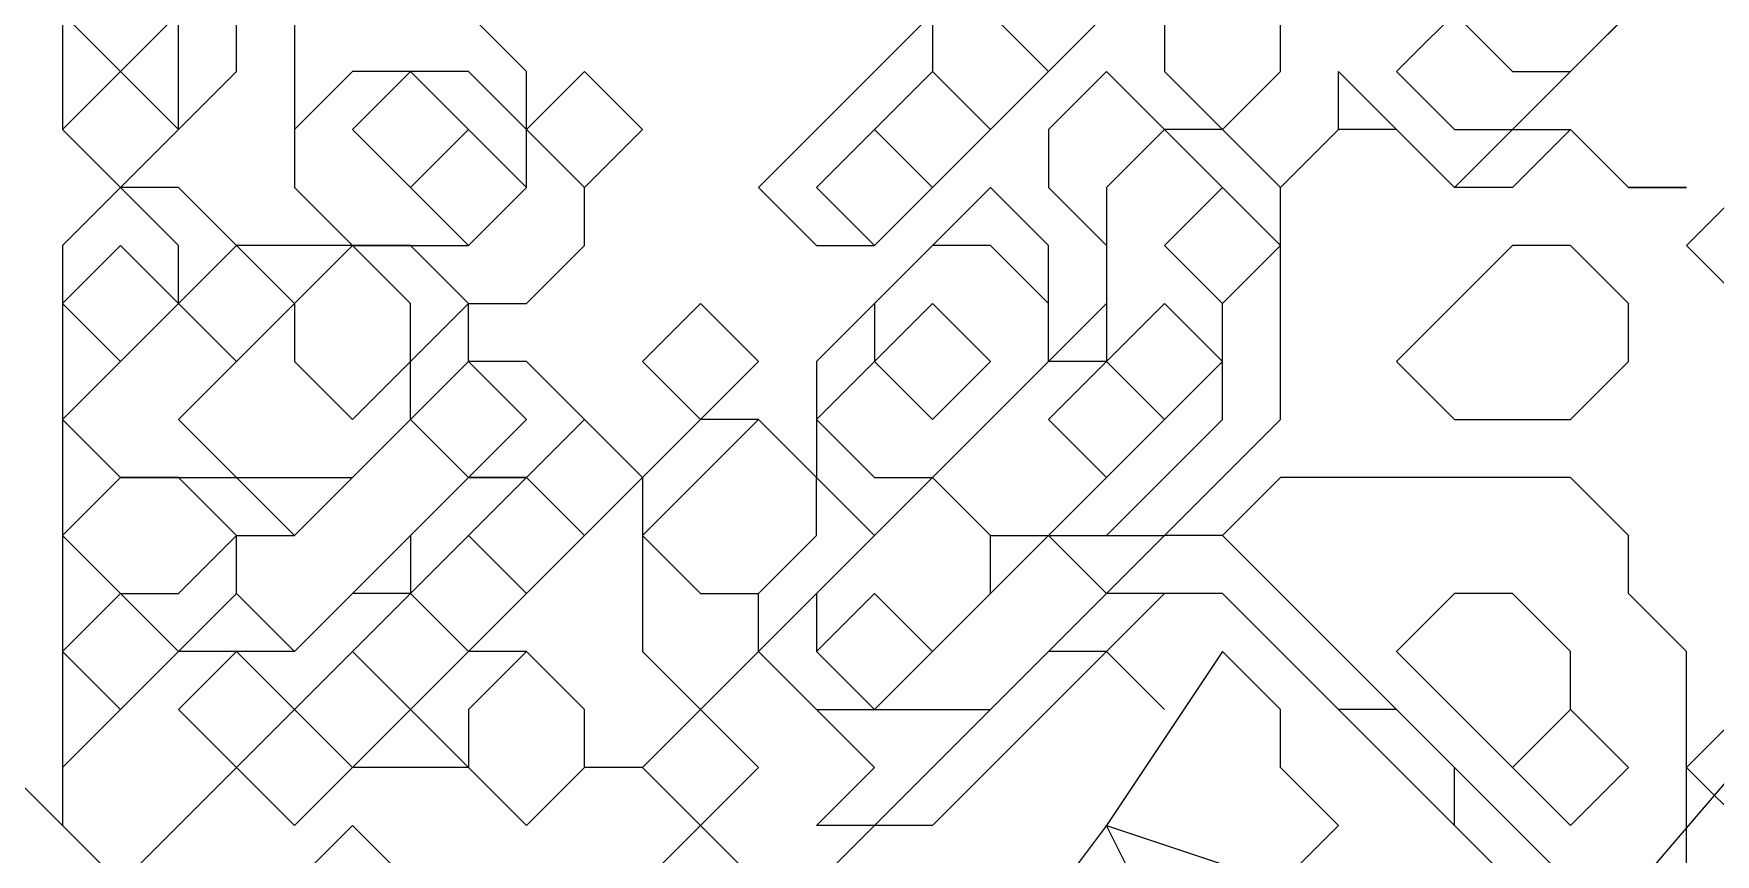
# Model space of a CAD drawing. Extents: x 46 to 224, y 52 to 151.
# Drawn here: x 179.87 to 197.14, y 86.04 to 94.46 of the extents above; entities that cross this region are included whole.
import ezdxf

# ---------------------------------------------------------------- set-up
doc = ezdxf.new("R2010")
doc.units = 0
doc.layers.add('OUTLINE', color=1, linetype='CONTINUOUS')

msp = doc.modelspace()

# ---------------------------------------------------------------- linework, layer by layer
for p, q in [((196.2437, 101.8135), (187.3151, 92.8849)), ((196.2437, 101.8135), (187.3151, 92.8849)), ((196.2437, 101.8135), (187.3151, 92.8849)), ((196.2437, 101.8135), (187.3151, 92.8849)), ((188.5056, 92.2897), (196.8389, 100.623)), ((188.5056, 92.2897), (196.8389, 100.623)), ((188.5056, 92.2897), (196.8389, 100.623)), ((180.1722, 100.0278), (180.1722, 93.4802)), ((188.5056, 92.2897), (196.2437, 100.0278)), ((196.2437, 96.4564), (193.8627, 94.0754)), ((196.2437, 96.4564), (193.8627, 94.0754)), ((196.2437, 96.4564), (193.8627, 94.0754)), ((196.2437, 96.4564), (193.8627, 94.0754)), ((181.3627, 93.4802), (181.3627, 95.2659)), ((189.696, 93.4802), (191.4818, 95.2659)), ((195.0532, 93.4802), (196.8389, 95.2659)), ((195.0532, 93.4802), (196.8389, 95.2659)), ((195.0532, 93.4802), (196.8389, 95.2659)), ((195.0532, 93.4802), (196.8389, 95.2659)), ((195.6484, 94.0754), (196.8389, 95.2659)), ((180.1722, 94.6707), (180.7675, 94.0754)), ((180.1722, 94.6707), (180.1722, 93.4802)), ((180.1722, 94.6707), (180.1722, 93.4802)), ((180.1722, 94.6707), (180.1722, 93.4802)), ((180.7675, 94.0754), (181.3627, 94.6707)), ((181.3627, 94.0754), (181.3627, 94.6707)), ((181.3627, 94.0754), (181.3627, 94.6707)), ((181.9579, 94.0754), (181.9579, 94.6707)), ((182.5532, 94.6707), (182.5532, 92.8849)), ((184.9341, 94.0754), (184.3389, 94.6707)), ((189.1008, 94.6707), (189.1008, 94.0754)), ((189.696, 94.6707), (190.2913, 94.0754)), ((190.2913, 94.0754), (190.8865, 94.6707)), ((191.4818, 94.6707), (191.4818, 94.0754)), ((192.6722, 94.0754), (192.6722, 94.6707)), ((194.4579, 94.6707), (195.0532, 94.0754)), ((194.4579, 94.6707), (195.0532, 94.0754)), ((195.6484, 94.0754), (196.2437, 94.6707)), ((180.7675, 94.0754), (180.1722, 93.4802)), ((181.3627, 93.4802), (180.7675, 94.0754)), ((180.7675, 92.8849), (181.9579, 94.0754)), ((181.3627, 93.4802), (181.3627, 94.0754)), ((181.3627, 93.4802), (181.3627, 94.0754)), ((183.1484, 94.0754), (182.5532, 93.4802)), ((184.3389, 94.0754), (183.1484, 94.0754)), ((183.7437, 94.0754), (183.1484, 93.4802)), ((183.7437, 94.0754), (183.1484, 93.4802)), ((184.3389, 93.4802), (183.7437, 94.0754)), ((184.3389, 93.4802), (183.7437, 94.0754)), ((184.9341, 93.4802), (184.3389, 94.0754)), ((184.9341, 93.4802), (184.9341, 94.0754)), ((185.5294, 94.0754), (184.9341, 93.4802)), ((186.1246, 93.4802), (185.5294, 94.0754)), ((189.1008, 94.0754), (188.5056, 93.4802)), ((189.1008, 94.0754), (188.5056, 93.4802)), ((189.1008, 94.0754), (189.696, 93.4802)), ((189.696, 93.4802), (189.1008, 94.0754)), ((189.696, 93.4802), (189.1008, 94.0754)), ((190.8865, 94.0754), (190.2913, 93.4802)), ((191.4818, 93.4802), (190.8865, 94.0754)), ((191.4818, 94.0754), (192.077, 93.4802)), ((192.077, 93.4802), (192.6722, 94.0754)), ((193.2675, 94.0754), (194.4579, 92.8849)), ((193.2675, 93.4802), (193.2675, 94.0754)), ((193.8627, 94.0754), (194.4579, 93.4802)), ((193.8627, 94.0754), (194.4579, 93.4802)), ((193.8627, 94.0754), (194.4579, 93.4802)), ((193.8627, 94.0754), (194.4579, 93.4802)), ((195.0532, 94.0754), (195.6484, 94.0754)), ((195.0532, 94.0754), (195.6484, 94.0754)), ((180.1722, 93.4802), (180.7675, 92.8849)), ((180.1722, 93.4802), (180.7675, 92.8849)), ((180.1722, 93.4802), (180.7675, 92.8849)), ((180.1722, 93.4802), (180.7675, 92.8849)), ((180.1722, 93.4802), (180.7675, 92.8849)), ((180.7675, 92.8849), (181.3627, 93.4802)), ((180.7675, 92.8849), (181.3627, 93.4802)), ((180.7675, 92.8849), (181.3627, 93.4802)), ((180.7675, 92.8849), (181.3627, 93.4802)), ((182.5532, 93.4802), (182.5532, 92.8849)), ((183.1484, 93.4802), (183.7437, 92.8849)), ((183.1484, 93.4802), (183.7437, 92.8849)), ((183.7437, 92.8849), (184.3389, 93.4802)), ((184.3389, 93.4802), (183.7437, 92.8849)), ((183.7437, 92.8849), (184.3389, 93.4802)), ((184.3389, 93.4802), (183.7437, 92.8849)), ((184.9341, 92.8849), (184.3389, 93.4802)), ((184.9341, 92.8849), (184.3389, 93.4802)), ((185.5294, 92.8849), (184.9341, 93.4802)), ((184.9341, 93.4802), (185.5294, 92.8849)), ((184.9341, 92.8849), (184.9341, 93.4802)), ((185.5294, 92.8849), (186.1246, 93.4802)), ((188.5056, 93.4802), (187.9103, 92.8849)), ((189.1008, 92.8849), (188.5056, 93.4802)), ((188.5056, 93.4802), (189.1008, 92.8849)), ((188.5056, 93.4802), (189.1008, 92.8849)), ((189.1008, 92.8849), (189.696, 93.4802)), ((189.1008, 92.8849), (189.696, 93.4802)), ((190.2913, 93.4802), (190.2913, 92.8849)), ((191.4818, 93.4802), (190.8865, 92.8849)), ((192.077, 93.4802), (191.4818, 93.4802)), ((192.077, 92.8849), (191.4818, 93.4802)), ((192.6722, 92.8849), (192.077, 93.4802)), ((193.2675, 93.4802), (192.6722, 92.8849)), ((192.6722, 92.8849), (193.2675, 93.4802)), ((193.8627, 93.4802), (193.2675, 93.4802)), ((194.4579, 92.8849), (193.8627, 93.4802)), ((194.4579, 92.8849), (195.0532, 93.4802)), ((194.4579, 93.4802), (195.0532, 93.4802)), ((194.4579, 93.4802), (195.0532, 93.4802)), ((194.4579, 93.4802), (195.0532, 93.4802)), ((194.4579, 93.4802), (195.0532, 93.4802)), ((195.0532, 93.4802), (195.6484, 93.4802)), ((195.6484, 93.4802), (195.0532, 92.8849)), ((195.6484, 93.4802), (196.2437, 92.8849)), ((196.2437, 92.8849), (195.6484, 93.4802)), ((180.7675, 92.8849), (180.1722, 92.2897)), ((180.7675, 92.8849), (180.1722, 92.2897)), ((180.7675, 92.8849), (180.1722, 92.2897)), ((180.7675, 92.8849), (180.1722, 92.2897)), ((180.7675, 92.8849), (180.1722, 92.2897)), ((180.7675, 92.8849), (180.1722, 92.2897)), ((180.7675, 92.8849), (180.1722, 92.2897)), ((181.3627, 92.2897), (180.7675, 92.8849)), ((181.3627, 92.8849), (180.7675, 92.8849)), ((181.3627, 92.8849), (180.7675, 92.8849)), ((181.3627, 92.8849), (180.7675, 92.8849)), ((181.3627, 92.8849), (180.7675, 92.8849)), ((181.3627, 92.2897), (180.7675, 92.8849)), ((181.3627, 92.8849), (180.7675, 92.8849)), ((181.9579, 92.2897), (181.3627, 92.8849)), ((181.9579, 92.2897), (181.3627, 92.8849)), ((181.9579, 92.2897), (181.3627, 92.8849)), ((181.9579, 92.2897), (181.3627, 92.8849)), ((181.9579, 92.2897), (181.3627, 92.8849)), ((182.5532, 92.8849), (183.1484, 92.2897)), ((182.5532, 92.8849), (183.1484, 92.2897)), ((183.7437, 92.8849), (184.3389, 92.2897)), ((183.7437, 92.8849), (184.3389, 92.2897)), ((184.3389, 92.2897), (184.9341, 92.8849)), ((184.3389, 92.2897), (184.9341, 92.8849)), ((184.3389, 92.2897), (184.9341, 92.8849)), ((185.5294, 92.2897), (185.5294, 92.8849)), ((187.3151, 92.8849), (187.9103, 92.2897)), ((187.3151, 92.8849), (187.9103, 92.2897)), ((187.3151, 92.8849), (187.9103, 92.2897)), ((187.3151, 92.8849), (187.9103, 92.2897)), ((187.9103, 92.8849), (188.5056, 92.2897)), ((189.696, 92.8849), (187.9103, 91.0992)), ((188.5056, 92.2897), (189.1008, 92.8849)), ((190.2913, 92.2897), (189.696, 92.8849)), ((190.2913, 92.8849), (190.8865, 92.2897)), ((190.8865, 92.8849), (190.8865, 91.0992)), ((192.077, 92.8849), (191.4818, 92.2897)), ((192.077, 92.8849), (191.4818, 92.2897)), ((192.6722, 92.2897), (192.077, 92.8849)), ((192.6722, 92.2897), (192.077, 92.8849)), ((192.6722, 92.2897), (192.077, 92.8849)), ((192.6722, 90.504), (192.6722, 92.8849)), ((195.0532, 92.8849), (194.4579, 92.8849)), ((196.2437, 92.8849), (196.8389, 92.8849)), ((196.8389, 92.8849), (196.2437, 92.8849)), ((197.4341, 92.8849), (196.8389, 92.2897)), ((180.1722, 92.2897), (180.1722, 91.6945)), ((180.1722, 92.2897), (180.1722, 86.3373)), ((180.1722, 92.2897), (180.1722, 86.3373)), ((180.1722, 92.2897), (180.1722, 90.504)), ((180.1722, 92.2897), (180.1722, 91.6945)), ((180.1722, 92.2897), (180.1722, 91.6945)), ((180.7675, 92.2897), (180.1722, 91.6945)), ((180.7675, 92.2897), (180.1722, 91.6945)), ((180.1722, 92.2897), (180.1722, 91.6945)), ((181.3627, 91.6945), (180.7675, 92.2897)), ((181.3627, 91.6945), (180.7675, 92.2897)), ((181.3627, 91.6945), (181.3627, 92.2897)), ((181.9579, 92.2897), (181.3627, 91.6945)), ((181.3627, 91.6945), (181.3627, 92.2897)), ((181.9579, 92.2897), (181.3627, 91.6945)), ((183.1484, 92.2897), (181.3627, 90.504)), ((181.9579, 92.2897), (181.3627, 91.6945)), ((183.1484, 92.2897), (181.3627, 90.504)), ((181.9579, 92.2897), (181.3627, 91.6945)), ((182.5532, 91.6945), (181.9579, 92.2897)), ((183.1484, 92.2897), (181.9579, 91.0992)), ((183.7437, 92.2897), (181.9579, 92.2897)), ((183.7437, 92.2897), (181.9579, 92.2897)), ((182.5532, 92.2897), (181.9579, 92.2897)), ((182.5532, 91.6945), (181.9579, 92.2897)), ((182.5532, 91.6945), (181.9579, 92.2897)), ((182.5532, 91.6945), (181.9579, 92.2897)), ((182.5532, 91.6945), (181.9579, 92.2897)), ((182.5532, 91.6945), (181.9579, 92.2897)), ((183.7437, 92.2897), (182.5532, 92.2897)), ((183.1484, 92.2897), (182.5532, 91.6945)), ((183.1484, 92.2897), (182.5532, 91.6945)), ((183.1484, 92.2897), (182.5532, 91.6945)), ((183.7437, 92.2897), (183.1484, 92.2897)), ((183.1484, 92.2897), (183.7437, 92.2897)), ((183.1484, 92.2897), (184.3389, 92.2897)), ((183.7437, 92.2897), (183.1484, 92.2897)), ((183.7437, 92.2897), (183.1484, 92.2897)), ((183.7437, 92.2897), (183.1484, 92.2897)), ((183.7437, 91.6945), (183.1484, 92.2897)), ((183.7437, 92.2897), (183.1484, 92.2897)), ((184.3389, 91.6945), (183.7437, 92.2897)), ((184.3389, 91.6945), (183.7437, 92.2897)), ((184.3389, 91.6945), (183.7437, 92.2897)), ((183.7437, 92.2897), (184.3389, 91.6945)), ((184.3389, 91.6945), (183.7437, 92.2897)), ((184.3389, 91.6945), (183.7437, 92.2897)), ((184.3389, 91.6945), (183.7437, 92.2897)), ((184.3389, 91.6945), (183.7437, 92.2897)), ((184.3389, 91.6945), (183.7437, 92.2897)), ((184.9341, 91.6945), (185.5294, 92.2897)), ((187.9103, 92.2897), (188.5056, 92.2897)), ((187.9103, 92.2897), (188.5056, 92.2897)), ((187.9103, 92.2897), (188.5056, 92.2897)), ((187.9103, 92.2897), (188.5056, 92.2897)), ((189.1008, 92.2897), (188.5056, 91.6945)), ((189.696, 92.2897), (189.1008, 92.2897)), ((190.2913, 91.6945), (189.696, 92.2897)), ((190.2913, 91.6945), (190.2913, 92.2897)), ((190.8865, 92.2897), (190.8865, 91.6945)), ((191.4818, 92.2897), (192.077, 91.6945)), ((191.4818, 92.2897), (192.077, 91.6945)), ((192.077, 91.6945), (192.6722, 92.2897)), ((192.077, 91.6945), (192.6722, 92.2897)), ((192.077, 91.6945), (192.6722, 92.2897)), ((195.0532, 92.2897), (193.8627, 91.0992)), ((195.6484, 92.2897), (195.0532, 92.2897)), ((196.2437, 91.6945), (195.6484, 92.2897)), ((196.8389, 92.2897), (197.4341, 91.6945)), ((180.1722, 91.6945), (180.7675, 91.0992)), ((181.3627, 91.6945), (180.1722, 90.504)), ((180.1722, 91.6945), (180.7675, 91.0992)), ((180.1722, 91.6945), (180.7675, 91.0992)), ((180.1722, 91.6945), (180.7675, 91.0992)), ((180.1722, 91.6945), (180.7675, 91.0992)), ((180.1722, 91.6945), (180.7675, 91.0992)), ((180.7675, 91.0992), (181.3627, 91.6945)), ((180.7675, 91.0992), (181.3627, 91.6945)), ((180.7675, 91.0992), (181.3627, 91.6945)), ((180.7675, 91.0992), (181.3627, 91.6945)), ((181.3627, 91.6945), (181.9579, 91.0992)), ((181.9579, 91.0992), (181.3627, 91.6945)), ((181.3627, 91.6945), (181.9579, 91.0992)), ((181.3627, 91.6945), (181.9579, 91.0992)), ((181.3627, 91.6945), (181.9579, 91.0992)), ((181.9579, 91.0992), (182.5532, 91.6945)), ((181.9579, 91.0992), (182.5532, 91.6945)), ((181.9579, 91.0992), (182.5532, 91.6945)), ((181.9579, 91.0992), (182.5532, 91.6945)), ((182.5532, 91.6945), (182.5532, 91.0992)), ((183.7437, 91.0992), (184.3389, 91.6945)), ((183.7437, 91.0992), (183.7437, 91.6945)), ((184.3389, 91.0992), (184.3389, 91.6945)), ((184.3389, 91.0992), (184.3389, 91.6945)), ((184.3389, 91.0992), (184.3389, 91.6945)), ((184.3389, 91.6945), (184.9341, 91.6945)), ((184.3389, 91.0992), (184.3389, 91.6945)), ((184.3389, 91.0992), (184.3389, 91.6945)), ((184.3389, 91.0992), (184.3389, 91.6945)), ((184.3389, 91.0992), (184.3389, 91.6945)), ((186.7198, 91.6945), (186.1246, 91.0992)), ((187.3151, 91.0992), (186.7198, 91.6945)), ((190.8865, 91.6945), (187.3151, 88.123)), ((189.1008, 91.6945), (188.5056, 91.0992)), ((188.5056, 91.6945), (188.5056, 91.0992)), ((189.1008, 91.6945), (188.5056, 91.0992)), ((189.1008, 91.6945), (188.5056, 91.0992)), ((189.696, 91.0992), (189.1008, 91.6945)), ((189.696, 91.0992), (189.1008, 91.6945)), ((189.696, 91.0992), (189.1008, 91.6945)), ((190.2913, 91.0992), (190.2913, 91.6945)), ((190.2913, 91.0992), (190.2913, 91.6945)), ((191.4818, 91.6945), (190.8865, 91.0992)), ((191.4818, 91.6945), (190.8865, 91.0992)), ((192.077, 91.0992), (191.4818, 91.6945)), ((192.077, 91.0992), (191.4818, 91.6945)), ((192.077, 90.504), (192.077, 91.6945)), ((196.2437, 91.0992), (196.2437, 91.6945)), ((180.7675, 91.0992), (180.1722, 90.504)), ((180.7675, 91.0992), (180.1722, 90.504)), ((182.5532, 89.3135), (184.3389, 91.0992)), ((182.5532, 89.3135), (184.3389, 91.0992)), ((182.5532, 89.3135), (184.3389, 91.0992)), ((182.5532, 89.3135), (184.3389, 91.0992)), ((182.5532, 89.3135), (184.3389, 91.0992)), ((182.5532, 89.3135), (184.3389, 91.0992)), ((182.5532, 91.0992), (183.1484, 90.504)), ((182.5532, 89.3135), (184.3389, 91.0992)), ((183.1484, 90.504), (183.7437, 91.0992)), ((184.3389, 91.0992), (183.7437, 90.504)), ((184.3389, 91.0992), (183.7437, 90.504)), ((183.7437, 90.504), (183.7437, 91.0992)), ((184.9341, 91.0992), (184.3389, 91.0992)), ((184.9341, 90.504), (184.3389, 91.0992)), ((185.5294, 90.504), (184.9341, 91.0992)), ((186.1246, 91.0992), (186.7198, 90.504)), ((186.7198, 90.504), (187.3151, 91.0992)), ((190.2913, 91.0992), (187.3151, 88.123)), ((187.9103, 91.0992), (187.9103, 89.9088)), ((188.5056, 91.0992), (187.9103, 90.504)), ((188.5056, 91.0992), (189.1008, 90.504)), ((188.5056, 89.3135), (190.2913, 91.0992)), ((188.5056, 91.0992), (189.1008, 90.504)), ((188.5056, 91.0992), (189.1008, 90.504)), ((189.1008, 90.504), (189.696, 91.0992)), ((190.2913, 91.0992), (189.1008, 89.9088)), ((189.1008, 89.9088), (190.2913, 91.0992)), ((189.1008, 90.504), (189.696, 91.0992)), ((190.2913, 91.0992), (189.1008, 89.9088)), ((190.2913, 91.0992), (189.1008, 89.9088)), ((189.1008, 90.504), (189.696, 91.0992)), ((190.2913, 91.0992), (189.1008, 89.9088)), ((190.8865, 91.0992), (190.2913, 91.0992)), ((190.8865, 91.0992), (190.2913, 91.0992)), ((190.8865, 91.0992), (190.2913, 91.0992)), ((190.8865, 91.0992), (190.2913, 91.0992)), ((190.8865, 91.0992), (190.2913, 90.504)), ((190.8865, 91.0992), (190.2913, 90.504)), ((190.8865, 91.0992), (190.2913, 91.0992)), ((191.4818, 90.504), (190.8865, 91.0992)), ((190.8865, 91.0992), (191.4818, 90.504)), ((191.4818, 90.504), (190.8865, 91.0992)), ((191.4818, 90.504), (190.8865, 91.0992)), ((191.4818, 90.504), (190.8865, 91.0992)), ((191.4818, 90.504), (190.8865, 91.0992)), ((190.8865, 91.0992), (191.4818, 90.504)), ((191.4818, 90.504), (190.8865, 91.0992)), ((191.4818, 90.504), (192.077, 91.0992)), ((191.4818, 90.504), (192.077, 91.0992)), ((193.8627, 91.0992), (194.4579, 90.504)), ((195.6484, 90.504), (196.2437, 91.0992)), ((180.1722, 90.504), (180.7675, 89.9088)), ((180.1722, 90.504), (180.7675, 89.9088)), ((180.1722, 90.504), (180.7675, 89.9088)), ((180.1722, 90.504), (180.7675, 89.9088)), ((181.3627, 90.504), (182.5532, 89.3135)), ((181.3627, 90.504), (181.9579, 89.9088)), ((183.1484, 89.9088), (183.7437, 90.504)), ((183.7437, 90.504), (184.3389, 89.9088)), ((183.7437, 90.504), (184.3389, 89.9088)), ((184.3389, 89.9088), (184.9341, 90.504)), ((184.9341, 89.9088), (185.5294, 90.504)), ((185.5294, 90.504), (184.9341, 89.9088)), ((186.1246, 89.9088), (185.5294, 90.504)), ((186.7198, 90.504), (186.1246, 89.9088)), ((187.3151, 90.504), (186.1246, 89.3135)), ((187.3151, 90.504), (186.7198, 90.504)), ((187.9103, 89.9088), (187.3151, 90.504)), ((187.9103, 89.9088), (187.3151, 90.504)), ((187.9103, 90.504), (188.5056, 89.9088)), ((190.2913, 90.504), (190.8865, 89.9088)), ((190.2913, 90.504), (190.8865, 89.9088)), ((190.8865, 89.9088), (191.4818, 90.504)), ((190.8865, 89.3135), (192.077, 90.504)), ((190.8865, 89.9088), (191.4818, 90.504)), ((190.8865, 89.9088), (191.4818, 90.504)), ((190.8865, 89.9088), (191.4818, 90.504)), ((190.8865, 89.9088), (191.4818, 90.504)), ((190.8865, 89.9088), (191.4818, 90.504)), ((191.4818, 89.3135), (192.6722, 90.504)), ((194.4579, 90.504), (195.6484, 90.504)), ((180.7675, 89.9088), (180.1722, 89.3135)), ((180.7675, 89.9088), (180.1722, 89.3135)), ((180.7675, 89.9088), (180.1722, 89.3135)), ((180.7675, 89.9088), (181.9579, 89.9088)), ((180.7675, 89.9088), (181.9579, 89.9088)), ((181.3627, 89.9088), (180.7675, 89.9088)), ((180.7675, 89.9088), (181.9579, 89.9088)), ((181.3627, 89.9088), (180.7675, 89.9088)), ((180.7675, 89.9088), (181.9579, 89.9088)), ((181.3627, 89.9088), (180.7675, 89.9088)), ((181.9579, 89.3135), (181.3627, 89.9088)), ((181.3627, 89.9088), (181.9579, 89.3135)), ((181.9579, 89.3135), (181.3627, 89.9088)), ((181.3627, 89.9088), (181.9579, 89.3135)), ((181.9579, 89.3135), (181.3627, 89.9088)), ((181.9579, 89.3135), (181.3627, 89.9088)), ((181.9579, 89.3135), (181.3627, 89.9088)), ((181.9579, 89.9088), (182.5532, 89.3135)), ((181.9579, 89.9088), (182.5532, 89.3135)), ((181.9579, 89.9088), (182.5532, 89.3135)), ((181.9579, 89.9088), (183.1484, 89.9088)), ((181.9579, 89.9088), (182.5532, 89.3135)), ((184.3389, 89.9088), (182.5532, 88.123)), ((184.3389, 89.9088), (182.5532, 88.123)), ((184.3389, 89.9088), (183.7437, 89.3135)), ((184.9341, 89.9088), (184.3389, 89.3135)), ((184.9341, 89.9088), (184.3389, 89.9088)), ((184.9341, 89.9088), (184.3389, 89.9088)), ((184.3389, 89.9088), (184.9341, 89.9088)), ((184.9341, 89.9088), (184.3389, 89.9088)), ((184.9341, 89.9088), (184.3389, 89.3135)), ((184.9341, 89.9088), (184.3389, 89.3135)), ((184.9341, 89.9088), (184.3389, 89.3135)), ((185.5294, 89.3135), (184.9341, 89.9088)), ((185.5294, 89.3135), (184.9341, 89.9088)), ((185.5294, 89.3135), (184.9341, 89.9088)), ((184.9341, 89.9088), (185.5294, 89.3135)), ((185.5294, 89.3135), (184.9341, 89.9088)), ((185.5294, 89.3135), (184.9341, 89.9088)), ((185.5294, 89.3135), (184.9341, 89.9088)), ((185.5294, 89.3135), (184.9341, 89.9088)), ((185.5294, 89.3135), (186.1246, 89.9088)), ((186.1246, 89.9088), (186.1246, 88.123)), ((189.1008, 89.9088), (187.3151, 88.123)), ((189.1008, 89.9088), (187.3151, 88.123)), ((189.1008, 89.9088), (187.9103, 88.7183)), ((187.9103, 89.9088), (188.5056, 89.3135)), ((187.9103, 89.3135), (187.9103, 89.9088)), ((187.9103, 89.3135), (187.9103, 89.9088)), ((189.1008, 89.9088), (187.9103, 88.7183)), ((188.5056, 89.9088), (189.1008, 89.9088)), ((189.1008, 89.9088), (189.696, 89.3135)), ((189.696, 89.3135), (189.1008, 89.9088)), ((189.1008, 89.9088), (189.696, 89.3135)), ((189.696, 89.3135), (189.1008, 89.9088)), ((189.1008, 89.9088), (189.696, 89.3135)), ((189.696, 89.3135), (189.1008, 89.9088)), ((189.1008, 89.9088), (189.696, 89.3135)), ((189.696, 89.3135), (189.1008, 89.9088)), ((190.2913, 89.3135), (190.8865, 89.9088)), ((190.2913, 89.3135), (190.8865, 89.9088)), ((190.2913, 89.3135), (190.8865, 89.9088)), ((190.2913, 89.3135), (190.8865, 89.9088)), ((192.6722, 89.9088), (192.077, 89.3135)), ((192.6722, 89.9088), (192.077, 89.3135)), ((195.6484, 89.9088), (192.6722, 89.9088)), ((195.6484, 89.9088), (192.6722, 89.9088)), ((196.2437, 89.3135), (195.6484, 89.9088)), ((196.2437, 89.3135), (195.6484, 89.9088)), ((180.1722, 89.3135), (180.7675, 88.7183)), ((180.1722, 89.3135), (180.7675, 88.7183)), ((180.1722, 89.3135), (180.7675, 88.7183)), ((181.3627, 88.7183), (181.9579, 89.3135)), ((181.3627, 88.7183), (181.9579, 89.3135)), ((181.3627, 88.7183), (181.9579, 89.3135)), ((181.9579, 88.7183), (181.9579, 89.3135)), ((181.9579, 89.3135), (182.5532, 89.3135)), ((181.9579, 88.7183), (181.9579, 89.3135)), ((181.9579, 89.3135), (182.5532, 89.3135)), ((183.1484, 86.9326), (185.5294, 89.3135)), ((183.1484, 86.9326), (185.5294, 89.3135)), ((183.7437, 89.3135), (183.7437, 88.7183)), ((184.3389, 89.3135), (183.7437, 88.7183)), ((184.3389, 89.3135), (184.9341, 88.7183)), ((184.3389, 89.3135), (184.9341, 88.7183)), ((184.3389, 89.3135), (184.9341, 88.7183)), ((184.9341, 88.7183), (184.3389, 89.3135)), ((184.3389, 89.3135), (184.9341, 88.7183)), ((184.9341, 88.7183), (185.5294, 89.3135)), ((184.9341, 88.7183), (185.5294, 89.3135)), ((184.9341, 88.7183), (185.5294, 89.3135)), ((184.9341, 88.7183), (185.5294, 89.3135)), ((184.9341, 88.7183), (185.5294, 89.3135)), ((186.1246, 89.3135), (186.7198, 88.7183)), ((187.3151, 88.7183), (187.9103, 89.3135)), ((187.3151, 88.7183), (187.9103, 89.3135)), ((191.4818, 89.3135), (187.3151, 85.1468)), ((191.4818, 89.3135), (187.9103, 85.7421)), ((191.4818, 89.3135), (187.9103, 85.7421)), ((191.4818, 89.3135), (187.9103, 85.7421)), ((191.4818, 89.3135), (188.5056, 86.3373)), ((191.4818, 89.3135), (188.5056, 86.3373)), ((188.5056, 87.5278), (190.2913, 89.3135)), ((189.696, 89.3135), (190.2913, 89.3135)), ((189.696, 88.7183), (189.696, 89.3135)), ((189.696, 89.3135), (190.2913, 89.3135)), ((189.696, 88.7183), (189.696, 89.3135)), ((189.696, 89.3135), (190.2913, 89.3135)), ((189.696, 88.7183), (189.696, 89.3135)), ((189.696, 89.3135), (190.2913, 89.3135)), ((189.696, 88.7183), (189.696, 89.3135)), ((190.8865, 88.7183), (190.2913, 89.3135)), ((190.2913, 89.3135), (191.4818, 89.3135)), ((190.2913, 89.3135), (190.8865, 89.3135)), ((192.077, 89.3135), (191.4818, 89.3135)), ((192.077, 89.3135), (191.4818, 89.3135)), ((192.077, 89.3135), (191.4818, 89.3135)), ((192.077, 89.3135), (191.4818, 89.3135)), ((192.077, 89.3135), (191.4818, 89.3135)), ((192.077, 89.3135), (191.4818, 89.3135)), ((192.6722, 88.7183), (192.077, 89.3135)), ((192.077, 89.3135), (192.6722, 88.7183)), ((192.6722, 88.7183), (192.077, 89.3135)), ((192.077, 89.3135), (192.6722, 88.7183)), ((192.6722, 88.7183), (192.077, 89.3135)), ((192.6722, 88.7183), (192.077, 89.3135)), ((192.6722, 88.7183), (192.077, 89.3135)), ((192.6722, 88.7183), (192.077, 89.3135)), ((196.2437, 88.7183), (196.2437, 89.3135)), ((196.2437, 88.7183), (196.2437, 89.3135)), ((180.7675, 88.7183), (180.1722, 88.123)), ((180.7675, 88.7183), (180.1722, 88.123)), ((180.7675, 88.7183), (180.1722, 88.123)), ((180.7675, 88.7183), (180.1722, 88.123)), ((180.7675, 88.7183), (180.1722, 88.123)), ((180.7675, 88.7183), (180.1722, 88.123)), ((181.3627, 88.123), (180.7675, 88.7183)), ((180.7675, 88.7183), (181.3627, 88.7183)), ((181.3627, 88.123), (180.7675, 88.7183)), ((180.7675, 88.7183), (181.3627, 88.7183)), ((181.3627, 88.123), (180.7675, 88.7183)), ((181.3627, 88.123), (180.7675, 88.7183)), ((181.3627, 88.123), (180.7675, 88.7183)), ((180.7675, 88.7183), (181.3627, 88.7183)), ((181.3627, 88.123), (180.7675, 88.7183)), ((181.9579, 88.7183), (181.3627, 88.123)), ((181.3627, 88.123), (181.9579, 88.7183)), ((181.9579, 88.7183), (181.3627, 88.123)), ((181.3627, 88.123), (181.9579, 88.7183)), ((182.5532, 88.123), (181.9579, 88.7183)), ((182.5532, 88.123), (181.9579, 88.7183)), ((183.1484, 88.7183), (182.5532, 88.123)), ((183.7437, 88.7183), (183.1484, 88.123)), ((183.7437, 88.7183), (183.1484, 88.7183)), ((183.7437, 88.7183), (183.1484, 88.123)), ((183.7437, 88.7183), (183.1484, 88.123)), ((183.7437, 88.7183), (183.1484, 88.123)), ((184.3389, 88.123), (183.7437, 88.7183)), ((183.7437, 88.7183), (184.3389, 88.123)), ((184.3389, 88.123), (183.7437, 88.7183)), ((184.3389, 88.123), (183.7437, 88.7183)), ((184.3389, 88.123), (183.7437, 88.7183)), ((183.7437, 88.7183), (184.3389, 88.123)), ((184.3389, 88.123), (183.7437, 88.7183)), ((184.3389, 88.123), (184.9341, 88.7183)), ((184.3389, 88.123), (184.9341, 88.7183)), ((186.7198, 88.7183), (187.3151, 88.7183)), ((187.3151, 88.123), (187.3151, 88.7183)), ((187.9103, 88.7183), (187.9103, 88.123)), ((187.9103, 88.7183), (187.9103, 88.123)), ((190.8865, 88.7183), (187.9103, 85.7421)), ((188.5056, 88.7183), (187.9103, 88.123)), ((188.5056, 88.7183), (187.9103, 88.123)), ((189.1008, 88.123), (188.5056, 88.7183)), ((189.1008, 88.123), (188.5056, 88.7183)), ((189.1008, 88.123), (189.696, 88.7183)), ((189.1008, 88.123), (189.696, 88.7183)), ((189.1008, 88.123), (189.696, 88.7183)), ((189.1008, 88.123), (189.696, 88.7183)), ((189.696, 87.5278), (190.8865, 88.7183)), ((192.077, 88.7183), (190.8865, 88.7183)), ((191.4818, 88.7183), (190.8865, 88.123)), ((191.4818, 88.7183), (190.8865, 88.123)), ((192.077, 88.7183), (191.4818, 88.7183)), ((192.077, 88.7183), (191.4818, 88.7183)), ((192.6722, 88.123), (192.077, 88.7183)), ((192.6722, 88.123), (192.077, 88.7183)), ((192.6722, 88.123), (192.077, 88.7183)), ((193.2675, 88.123), (192.6722, 88.7183)), ((193.2675, 88.123), (192.6722, 88.7183)), ((193.2675, 88.123), (192.6722, 88.7183)), ((193.2675, 88.123), (192.6722, 88.7183)), ((194.4579, 88.7183), (193.8627, 88.123)), ((195.0532, 88.7183), (194.4579, 88.7183)), ((195.6484, 88.123), (195.0532, 88.7183)), ((196.8389, 88.123), (196.2437, 88.7183)), ((196.8389, 88.123), (196.2437, 88.7183)), ((180.1722, 88.123), (180.7675, 87.5278)), ((180.1722, 88.123), (180.7675, 87.5278)), ((181.3627, 88.123), (180.1722, 86.9326)), ((180.1722, 88.123), (180.7675, 87.5278)), ((180.1722, 88.123), (180.7675, 87.5278)), ((180.1722, 88.123), (180.7675, 87.5278)), ((180.1722, 88.123), (180.7675, 87.5278)), ((180.7675, 87.5278), (181.3627, 88.123)), ((180.7675, 87.5278), (181.3627, 88.123)), ((180.7675, 87.5278), (181.3627, 88.123)), ((180.7675, 87.5278), (181.3627, 88.123)), ((180.7675, 87.5278), (181.3627, 88.123)), ((180.7675, 87.5278), (181.3627, 88.123)), ((181.9579, 88.123), (181.3627, 87.5278)), ((182.5532, 88.123), (181.3627, 88.123)), ((181.9579, 88.123), (181.3627, 87.5278)), ((181.9579, 88.123), (181.3627, 87.5278)), ((182.5532, 87.5278), (181.9579, 88.123)), ((182.5532, 87.5278), (181.9579, 88.123)), ((182.5532, 87.5278), (181.9579, 88.123)), ((183.1484, 88.123), (182.5532, 87.5278)), ((183.1484, 88.123), (183.7437, 87.5278)), ((183.1484, 88.123), (183.7437, 87.5278)), ((183.1484, 88.123), (183.7437, 87.5278)), ((183.7437, 87.5278), (183.1484, 88.123)), ((183.1484, 88.123), (183.7437, 87.5278)), ((183.7437, 87.5278), (184.3389, 88.123)), ((184.3389, 88.123), (183.7437, 87.5278)), ((183.7437, 87.5278), (184.3389, 88.123)), ((183.7437, 87.5278), (184.3389, 88.123)), ((183.7437, 87.5278), (184.3389, 88.123)), ((183.7437, 87.5278), (184.3389, 88.123)), ((184.9341, 88.123), (184.3389, 88.123)), ((184.9341, 88.123), (184.3389, 87.5278)), ((185.5294, 87.5278), (184.9341, 88.123)), ((185.5294, 87.5278), (184.9341, 88.123)), ((187.3151, 88.123), (186.1246, 86.9326)), ((187.3151, 88.123), (186.1246, 86.9326)), ((186.1246, 88.123), (186.7198, 87.5278)), ((186.7198, 87.5278), (187.3151, 88.123)), ((188.5056, 86.9326), (187.3151, 88.123)), ((188.5056, 86.9326), (187.3151, 88.123)), ((187.3151, 88.123), (187.9103, 87.5278)), ((187.3151, 88.123), (187.9103, 87.5278)), ((187.3151, 88.123), (187.9103, 87.5278)), ((187.3151, 88.123), (187.9103, 87.5278)), ((187.9103, 88.123), (188.5056, 87.5278)), ((187.9103, 88.123), (188.5056, 87.5278)), ((187.9103, 88.123), (188.5056, 87.5278)), ((190.2913, 88.123), (187.9103, 85.7421)), ((187.9103, 88.123), (188.5056, 87.5278)), ((188.5056, 87.5278), (189.1008, 88.123)), ((188.5056, 87.5278), (189.1008, 88.123)), ((188.5056, 87.5278), (189.1008, 88.123)), ((188.5056, 87.5278), (189.1008, 88.123)), ((188.5056, 87.5278), (189.1008, 88.123)), ((188.5056, 87.5278), (189.1008, 88.123)), ((190.8865, 88.123), (189.1008, 86.3373)), ((190.8865, 88.123), (190.2913, 88.123)), ((192.077, 88.123), (190.8865, 86.3373)), ((192.077, 88.123), (190.8865, 86.3373)), ((190.8865, 88.123), (191.4818, 87.5278)), ((191.4818, 87.5278), (190.8865, 88.123)), ((192.6722, 87.5278), (192.077, 88.123)), ((192.6722, 87.5278), (192.077, 88.123)), ((193.2675, 87.5278), (192.6722, 88.123)), ((193.2675, 87.5278), (192.6722, 88.123)), ((193.2675, 87.5278), (192.6722, 88.123)), ((196.8389, 84.5516), (193.2675, 88.123)), ((196.8389, 84.5516), (193.2675, 88.123)), ((196.8389, 84.5516), (193.2675, 88.123)), ((196.8389, 84.5516), (193.2675, 88.123)), ((193.8627, 88.123), (195.0532, 86.9326)), ((195.6484, 87.5278), (195.6484, 88.123)), ((196.8389, 85.7421), (196.8389, 88.123)), ((196.8389, 85.7421), (196.8389, 88.123)), ((181.3627, 87.5278), (181.9579, 86.9326)), ((181.3627, 87.5278), (181.9579, 86.9326)), ((181.3627, 87.5278), (181.9579, 86.9326)), ((181.9579, 86.9326), (182.5532, 87.5278)), ((182.5532, 87.5278), (181.9579, 86.9326)), ((181.9579, 86.9326), (182.5532, 87.5278)), ((182.5532, 87.5278), (181.9579, 86.9326)), ((182.5532, 87.5278), (181.9579, 86.9326)), ((181.9579, 86.9326), (182.5532, 87.5278)), ((182.5532, 87.5278), (181.9579, 86.9326)), ((183.1484, 86.9326), (182.5532, 87.5278)), ((183.1484, 86.9326), (182.5532, 87.5278)), ((183.1484, 86.9326), (182.5532, 87.5278)), ((182.5532, 87.5278), (183.1484, 86.9326)), ((183.1484, 86.9326), (182.5532, 87.5278)), ((183.1484, 86.9326), (183.7437, 87.5278)), ((183.1484, 86.9326), (183.7437, 87.5278)), ((183.7437, 87.5278), (184.9341, 86.3373)), ((184.3389, 87.5278), (184.3389, 86.9326)), ((185.5294, 86.9326), (185.5294, 87.5278)), ((185.5294, 86.9326), (185.5294, 87.5278)), ((186.7198, 87.5278), (186.1246, 86.9326)), ((187.3151, 86.9326), (186.7198, 87.5278)), ((187.9103, 87.5278), (189.696, 87.5278)), ((187.9103, 87.5278), (188.5056, 87.5278)), ((187.9103, 87.5278), (188.5056, 87.5278)), ((187.9103, 87.5278), (188.5056, 87.5278)), ((192.6722, 86.9326), (192.6722, 87.5278)), ((192.6722, 86.9326), (192.6722, 87.5278)), ((193.8627, 87.5278), (193.2675, 87.5278)), ((196.8389, 83.9564), (193.2675, 87.5278)), ((196.8389, 83.9564), (193.2675, 87.5278)), ((194.4579, 86.9326), (193.8627, 87.5278)), ((195.0532, 86.9326), (195.6484, 87.5278)), ((195.6484, 87.5278), (195.0532, 86.9326)), ((196.2437, 86.9326), (195.6484, 87.5278)), ((197.4341, 87.5278), (196.8389, 86.9326)), ((180.1722, 86.3373), (179.577, 86.9326)), ((180.1722, 86.3373), (179.577, 86.9326)), ((180.1722, 86.9326), (180.1722, 86.3373)), ((180.7675, 85.7421), (181.9579, 86.9326)), ((181.9579, 86.9326), (182.5532, 86.3373)), ((181.9579, 86.9326), (182.5532, 86.3373)), ((181.9579, 86.9326), (182.5532, 86.3373)), ((181.9579, 86.9326), (182.5532, 86.3373)), ((181.9579, 86.9326), (182.5532, 86.3373)), ((182.5532, 86.3373), (183.1484, 86.9326)), ((182.5532, 86.3373), (183.1484, 86.9326)), ((182.5532, 86.3373), (183.1484, 86.9326)), ((182.5532, 86.3373), (183.1484, 86.9326)), ((182.5532, 86.3373), (183.1484, 86.9326)), ((184.3389, 86.9326), (183.1484, 86.9326)), ((184.3389, 86.9326), (183.1484, 86.9326)), ((184.9341, 86.3373), (184.3389, 86.9326)), ((184.9341, 86.3373), (184.3389, 86.9326)), ((184.3389, 86.9326), (184.9341, 86.3373)), ((185.5294, 86.9326), (184.9341, 86.3373)), ((185.5294, 86.9326), (184.9341, 86.3373)), ((184.9341, 86.3373), (185.5294, 86.9326)), ((184.9341, 86.3373), (185.5294, 86.9326)), ((186.1246, 86.9326), (185.5294, 86.9326)), ((186.1246, 86.9326), (185.5294, 86.9326)), ((186.1246, 86.9326), (186.7198, 86.3373)), ((186.7198, 86.3373), (187.3151, 86.9326)), ((187.9103, 86.3373), (188.5056, 86.9326)), ((187.9103, 86.3373), (188.5056, 86.9326)), ((193.2675, 86.3373), (192.6722, 86.9326)), ((193.2675, 86.3373), (192.6722, 86.9326)), ((194.4579, 86.3373), (194.4579, 86.9326)), ((195.0532, 86.9326), (195.6484, 86.3373)), ((195.6484, 86.3373), (196.2437, 86.9326)), ((196.8389, 86.9326), (198.0294, 85.7421)), ((180.1722, 86.3373), (180.7675, 85.7421)), ((183.1484, 86.3373), (182.5532, 85.7421)), ((183.7437, 85.7421), (183.1484, 86.3373)), ((186.7198, 86.3373), (186.1246, 85.7421)), ((187.3151, 85.7421), (186.7198, 86.3373)), ((188.5056, 86.3373), (187.9103, 86.3373)), ((188.5056, 86.3373), (187.9103, 86.3373)), ((188.5056, 86.3373), (187.9103, 85.7421)), ((189.1008, 86.3373), (188.5056, 86.3373)), ((190.8865, 86.3373), (189.1008, 83.9564)), ((190.8865, 86.3373), (189.1008, 83.9564)), ((190.8865, 86.3373), (192.6722, 85.7421)), ((191.4818, 85.1468), (190.8865, 86.3373)), ((190.8865, 86.3373), (192.6722, 85.7421)), ((191.4818, 85.1468), (190.8865, 86.3373)), ((192.6722, 85.7421), (193.2675, 86.3373)), ((192.6722, 85.7421), (193.2675, 86.3373)), ((195.6484, 85.1468), (194.4579, 86.3373))]:
    msp.add_line(p, q)
at = {"layer": 'OUTLINE', "color": 1}
msp.add_line((200, 90), (170, 55), dxfattribs=at)

doc.saveas('drawing.dxf')
